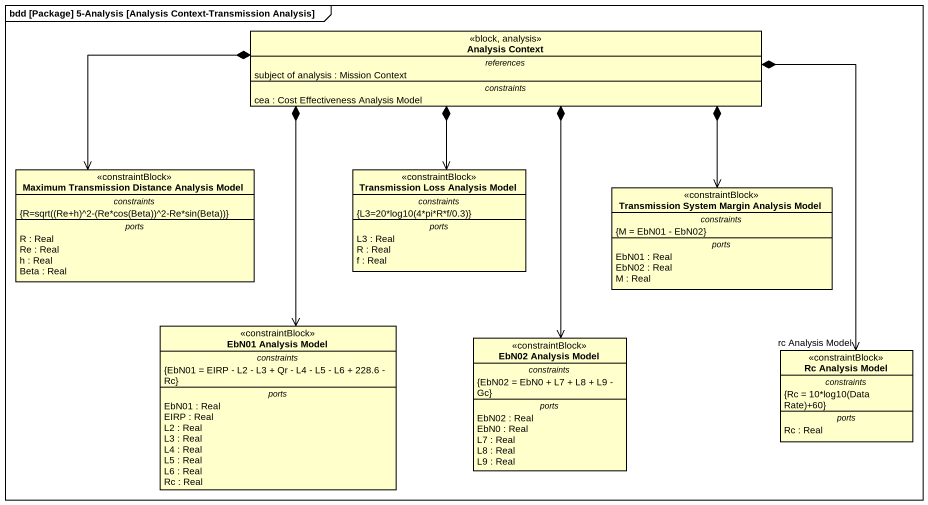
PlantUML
@startuml
mainframe bdd [Package] 5-Analysis [Analysis Context-Transmission Analysis]
hide circle
hide empty members
class "Analysis Context" as Analysis_Context <<block, analysis>> {
  -- references --
  subject of analysis : Mission Context
  -- constraints --
  cea : Cost Effectiveness Analysis Model
}
class "Maximum Transmission Distance Analysis Model" as Maximum_Transmission <<constraintBlock>> {
  -- constraints --
  {field} {R=sqrt((Re+h)^2-(Re*cos(Beta))^2-Re*sin(Beta))}
  -- ports --
  R : Real
  Re : Real
  h : Real
  Beta : Real
}
class "Transmission Loss Analysis Model" as Transmission_Loss_Analysis <<constraintBlock>> {
  -- constraints --
  {field} {L3=20*log10(4*pi*R*f/0.3)}
  -- ports --
  L3 : Real
  R : Real
  f : Real
}
class "Transmission System Margin Analysis Model" as Transmission_System_Margin <<constraintBlock>> {
  -- constraints --
  {M = EbN01 - EbN02}
  -- ports --
  EbN01 : Real
  EbN02 : Real
  M : Real
}
class "EbN01 Analysis Model" as EbN01_Analysis_Model <<constraintBlock>> {
  -- constraints --
  {EbN01 = EIRP - L2 - L3 + Qr - L4 - L5 - L6 + 228.6 - Rc}
  -- ports --
  EbN01 : Real
  EIRP : Real
  L2 : Real
  L3 : Real
  L4 : Real
  L5 : Real
  L6 : Real
  Rc : Real
}
class "EbN02 Analysis Model" as EbN02_Analysis_Model <<constraintBlock>> {
  -- constraints --
  {EbN02 = EbN0 + L7 + L8 + L9 - Gc}
  -- ports --
  EbN02 : Real
  EbN0 : Real
  L7 : Real
  L8 : Real
  L9 : Real
}
class "Rc Analysis Model" as Rc_Analysis_Model <<constraintBlock>> {
  -- constraints --
  {field} {Rc = 10*log10(Data Rate)+60}
  -- ports --
  Rc : Real
}
Analysis_Context *-left-> Maximum_Transmission
Analysis_Context *--> Transmission_Loss_Analysis
Analysis_Context *--> Transmission_System_Margin
Analysis_Context *--> EbN01_Analysis_Model
Analysis_Context *--> EbN02_Analysis_Model
Analysis_Context *--> "rc Analysis Model" Rc_Analysis_Model
@enduml
